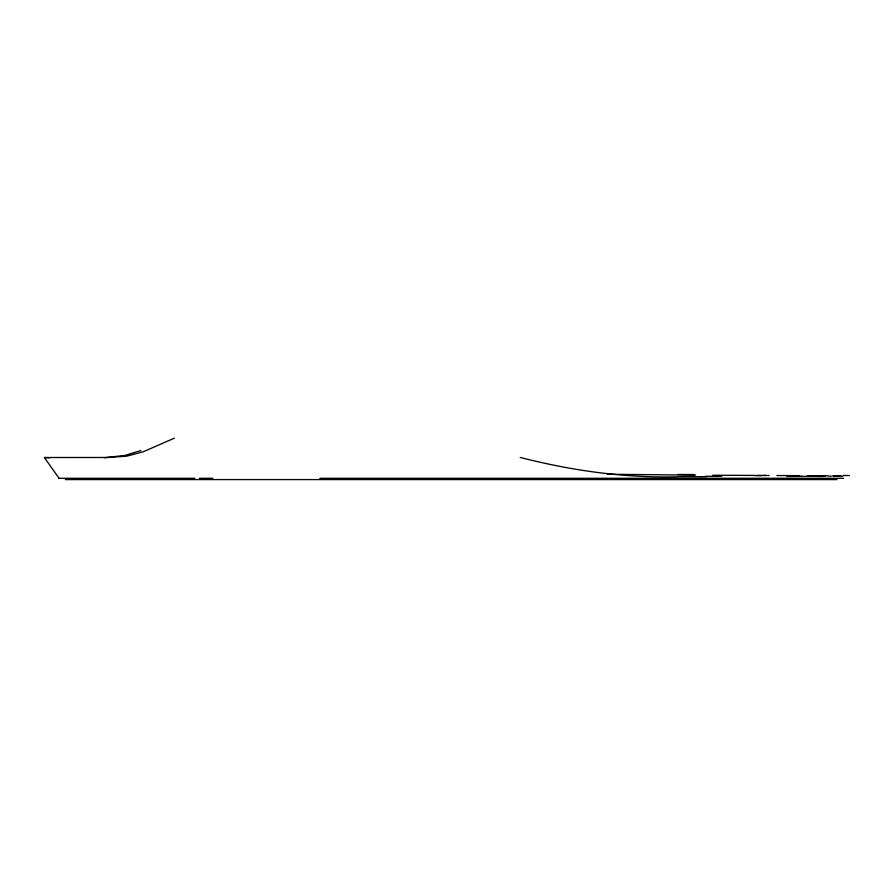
<?xml version="1.0" encoding="UTF-8"?>
<svg xmlns="http://www.w3.org/2000/svg" width="888" height="888" viewBox="0 0 888 888"><rect width="100%" height="100%" fill="white"/><g stroke="black" fill="none" stroke-linecap="round" stroke-linejoin="round"><path stroke-width="1.33" d="M174.425 438.139L143.201 451.792L126.562 456.199L107.703 457.487L44.444 457.52L49.872 457.764M140.903 450.527L124.864 455.444L103.952 457.753M44.4 457.52L58.974 478.144M825.052 476.201L786.957 476.479M828.793 476.168L831.379 476.146M842.923 476.201L842.768 476.179M58.974 478.288L194.872 478.288M199.434 478.288L212.831 478.288M319.858 478.288L843.6 478.288M65.324 479.587L837.007 479.587M834.853 476.135L841.802 476.135M700.954 476.678L706.759 476.69M683.383 476.634C628.36 478.665 573.404 471.095 520.19 457.431M695.626 475.147L607.281 474.248M776.9 475.524L799.344 475.646M712.864 475.235L754.833 475.424M763.58 475.457L769.008 475.48M807.392 475.702L828.038 475.846M832.5 475.879L840.958 476.068M701.076 476.712A396.07 16.006 0.5 0 1 683.471 476.667M721.833 476.301A432.301 17.238 0.4 0 1 705.139 476.29M818.403 476.456A111.3 1.51 -1.5 0 1 822.255 476.412M833.799 476.024A94.727 2.076 -2.2 0 1 837.073 476.024M800.432 476.345A106.76 1.399 0.6 0 1 801.908 476.379M813.353 475.968A151.115 0.966 -0.2 0 1 818.381 475.99M843.323 475.457A214.241 1.521 0 0 1 849.416 475.535M754.556 475.602A216.639 1.099 0.1 0 1 761.771 475.635M756.909 475.402A381.063 1.954 0.1 0 1 765.722 475.446M694.25 474.547A600.965 6.172 0.5 0 1 678.265 474.458"/></g></svg>
